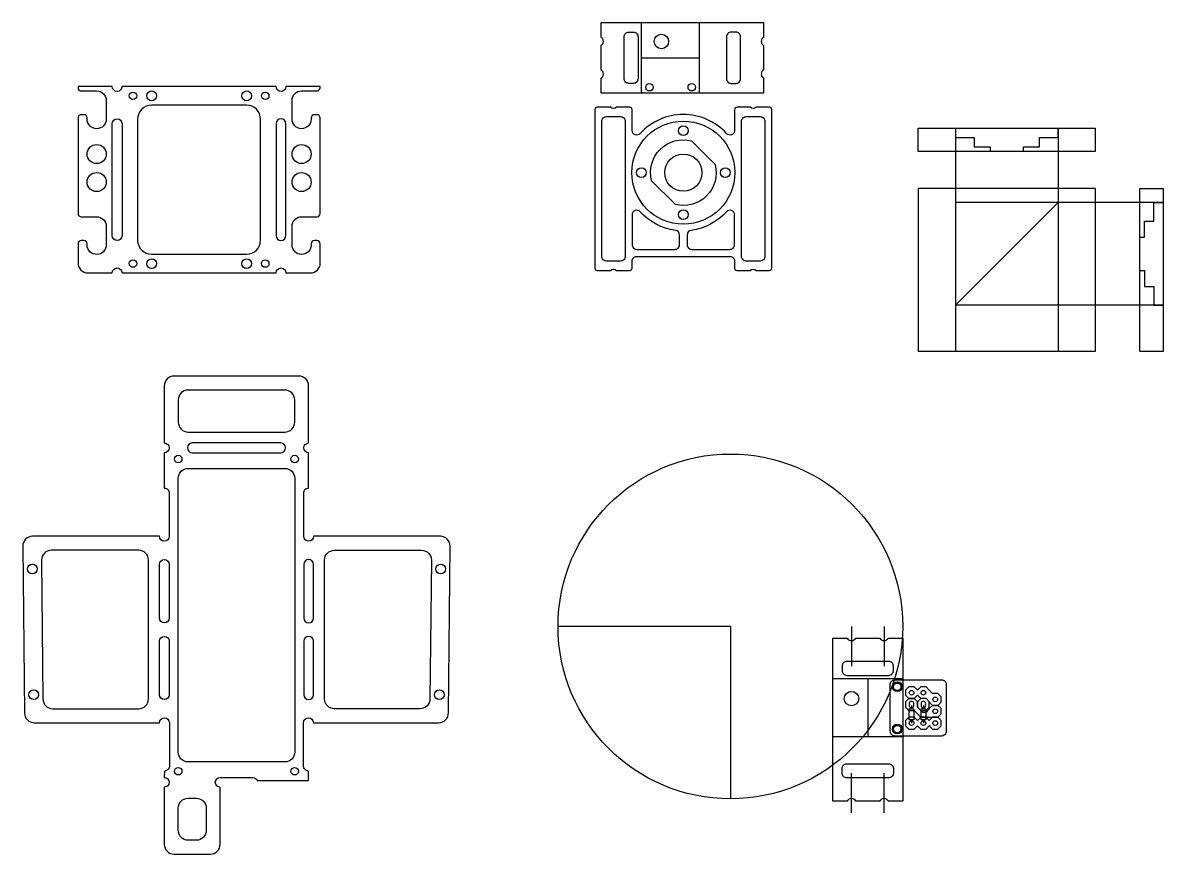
# Model space of a CAD drawing. Header units: inches. Extents: x 0 to 523, y 0 to 221.
# Drawn here: x 277.7 to 522.5, y 6.2 to 184.7 of the extents above; entities that cross this region are included whole.
import ezdxf

# ---------------------------------------------------------------- set-up
doc = ezdxf.new("R2010")
doc.units = ezdxf.units.IN
doc.header["$MEASUREMENT"] = 0
for name, color, linetype in [('B_CASE_LOWER', 82, 'Continuous'), ('B_CASE_UPPER', 3, 'Continuous'), ('Circuit', 30, 'Continuous'), ('PART', 3, 'Continuous'), ('Parts', 3, 'Continuous')]:
    doc.layers.add(name, color=color, linetype=linetype)

# ---------------------------------------------------------------- blocks, each defined once
blk = doc.blocks.new('*U7')
at = {"layer": 'PART'}
for points in [[(11, -15.5), (11, -17, 0.414214), (11.5, -17.5), (14.34, -17.5, -0.377964), (15.66, -17.5), (18.5, -17.5, 0.414214), (19, -17), (19, 17, 0.414214), (18.5, 17.5), (15.66, 17.5, -0.377964), (14.34, 17.5), (11.5, 17.5, 0.414214), (11, 17), (11, 12.54, -0.685962), (9.26, 11.87, 0.443082), (-9.26, 11.87, -0.685962), (-11, 12.54), (-11, 17, 0.414214), (-11.5, 17.5), (-14.34, 17.5, -0.377964), (-15.66, 17.5), (-18.5, 17.5, 0.414214), (-19, 17), (-19, -17, 0.414214), (-18.5, -17.5), (-15.66, -17.5, -0.377964), (-14.34, -17.5), (-11.5, -17.5, 0.414214), (-11, -17), (-11, -15.5, -0.414214), (-10, -14.5), (10, -14.5, -0.414214)], [(-17.5, 14.5, -0.414214), (-16.5, 15.5), (-13.5, 15.5, -0.414214), (-12.5, 14.5), (-12.5, -14.5, -0.414214), (-13.5, -15.5), (-16.5, -15.5, -0.414214), (-17.5, -14.5)], [(16.5, -15.5), (13.5, -15.5, -0.414214), (12.5, -14.5), (12.5, 14.5, -0.414214), (13.5, 15.5), (16.5, 15.5, -0.414214), (17.5, 14.5), (17.5, -14.5, -0.414214)], [(-1.72, -3.36), (-6.84, 1.75, -0.567043), (1.72, 10.31), (6.84, 5.19, -0.567043)], [(-9.26, -4.92, 0.685962), (-11, -5.6), (-11, -12, 0.414214), (-10, -13), (-1.8, -13, 0.414214), (-0.8, -12), (-0.8, -9.91, 0.375565), (-1.67, -8.91, -0.176922)], [(11, -12), (11, -5.6, 0.685962), (9.26, -4.92, -0.176922), (1.67, -8.91, 0.375565), (0.8, -9.91), (0.8, -12, 0.414214), (1.8, -13), (10, -13, 0.414214)]]:
    blk.add_lwpolyline(points, format="xyb", close=True, dxfattribs=at)
for centre, radius in [((0, 3.47), 11.05), ((0, 12.47), 1.05), ((0, 3.47), 4), ((-9, 3.47), 1.05), ((9, 3.47), 1.05), ((0, -5.53), 1.05)]:
    blk.add_circle(centre, radius, dxfattribs=at)

msp = doc.modelspace()

# ---------------------------------------------------------------- linework, layer by layer
for p, q in [((477.94, 162.07), (477.94, 114.1)), ((499.94, 162.07), (499.94, 114.1)), ((469.94, 149.1), (469.94, 114.1)), ((507.94, 149.1), (469.94, 149.1)), ((507.94, 149.1), (507.94, 114.1)), ((522.52, 146.08), (477.94, 146.08)), ((477.94, 124.08), (499.94, 146.08)), ((522.52, 124.08), (477.94, 124.08)), ((507.94, 114.1), (469.94, 114.1)), ((429.59, 55.13), (392.59, 55.13)), ((429.59, 55.13), (429.59, 18.13))]:
    msp.add_line(p, q)
for points in [[(477.94, 162.07), (477.94, 160.07), (481.94, 160.07), (481.94, 158.07), (485.34, 158.07), (485.34, 157.07)], [(492.54, 157.07), (492.54, 158.07), (495.94, 158.07), (495.94, 160.07), (499.94, 160.07), (499.94, 162.07)], [(517.52, 138.68), (518.52, 138.68), (518.52, 142.08), (520.52, 142.08), (520.52, 146.08), (522.52, 146.08)], [(517.52, 131.48), (518.52, 131.48), (518.52, 128.08), (520.52, 128.08), (520.52, 124.08), (522.52, 124.08)]]:
    msp.add_lwpolyline(points)
msp.add_circle((429.59, 55.13), 37)
at = {"layer": 'B_CASE_LOWER'}
msp.add_lwpolyline([(325.72, 167), (305.32, 167, 0.414214), (302.32, 164), (302.32, 138, 0.414214), (305.32, 135), (325.72, 135, 0.414214), (328.72, 138), (328.72, 164, 0.414214)], format="xyb", close=True, dxfattribs=at)
for centre, radius in [((301.32, 169), 0.8), ((305.32, 169), 1.05), ((325.72, 169), 1.05), ((329.72, 169), 0.8), ((301.32, 133), 0.8), ((305.32, 133), 1.05), ((325.72, 133), 1.05), ((329.72, 133), 0.8)]:
    msp.add_circle(centre, radius, dxfattribs=at)
at = {"layer": 'B_CASE_UPPER'}
for centre in [(311.04, 91.05), (336.04, 91.05), (311.04, 24.05), (336.04, 24.05)]:
    msp.add_circle(centre, 0.8, dxfattribs=at)
at = {"layer": 'Circuit'}
for p, q in [((467.92, 35.64), (467.22, 34.94)), ((467.22, 34.94), (467.22, 33.8)), ((469.06, 35.64), (467.92, 35.64)), ((469.76, 34.94), (469.06, 35.64)), ((470.46, 35.64), (469.76, 34.94)), ((471.6, 35.64), (470.46, 35.64)), ((472.3, 34.94), (471.6, 35.64)), ((473, 35.64), (472.3, 34.94)), ((474.14, 35.64), (473, 35.64)), ((474.84, 34.94), (474.14, 35.64)), ((474.84, 33.8), (474.84, 34.94)), ((467.22, 33.8), (467.92, 33.1)), ((467.92, 33.1), (469.06, 33.1)), ((469.06, 33.1), (469.76, 33.8)), ((469.76, 33.8), (470.46, 33.1)), ((470.46, 33.1), (471.6, 33.1)), ((471.6, 33.1), (472.3, 33.8)), ((472.3, 33.86), (472.47, 33.69)), ((472.3, 33.8), (473, 33.1)), ((473, 33.1), (474.14, 33.1)), ((474.14, 33.1), (474.84, 33.8))]:
    msp.add_line(p, q, dxfattribs=at)
for points in [[(464.92, 43.68), (474.92, 43.68, -0.414214), (475.92, 42.68), (475.92, 32.6, -0.414214), (474.92, 31.6), (467.92, 31.6), (464.92, 31.6, -0.414214), (463.92, 32.6), (463.92, 42.68, -0.414214)], [(468.03, 38.37, 1.527525), (468.95, 38.37, 1.527525)], [(470.57, 38.37, 1.527525), (471.49, 38.37, 1.527525)]]:
    msp.add_lwpolyline(points, format="xyb", close=True, dxfattribs=at)
for points in [[(472.3, 38.94), (473, 38.18), (474.14, 38.18), (474.84, 38.88), (474.84, 40.02), (474.14, 40.72), (473, 40.72), (472.3, 41.42), (472.3, 41.48), (471.6, 42.18), (470.46, 42.18), (469.76, 41.48), (469.06, 42.18), (467.92, 42.18), (467.22, 41.48), (467.22, 40.34), (467.92, 39.64), (469.06, 39.64), (469.76, 40.34), (470.46, 39.64)], [(470.47, 37.1), (471.6, 37.1), (472.3, 37.8), (472.3, 38.94), (471.6, 39.64), (470.46, 39.64), (469.76, 38.94), (469.76, 37.81)]]:
    msp.add_lwpolyline(points, dxfattribs=at)
msp.add_lwpolyline([(469.05, 37.1), (470.51, 35.64), (474.14, 35.64), (474.84, 36.34), (474.84, 37.48), (474.14, 38.18), (473, 38.18), (472.3, 37.48), (472.3, 37.34), (471.6, 36.64), (470.93, 36.64), (469.76, 37.81), (469.76, 38.94), (469.06, 39.64), (467.92, 39.64), (467.22, 38.94), (467.22, 37.8), (467.92, 37.1)], close=True, dxfattribs=at)
for centre, radius in [((465.42, 42.18), 1.05), ((468.49, 40.91), 0.5), ((471.03, 40.91), 0.5), ((473.57, 39.45), 0.5), ((473.57, 36.91), 0.5), ((468.49, 34.37), 0.5), ((471.03, 34.37), 0.5), ((473.57, 34.37), 0.5), ((465.42, 33.1), 1.05)]:
    msp.add_circle(centre, radius, dxfattribs=at)
at = {"layer": 'PART'}
for p, q in [((401.77, 184.67), (401.77, 181.59)), ((436.77, 184.67), (401.77, 184.67)), ((410.51, 169.67), (410.51, 184.67)), ((422.99, 169.67), (422.99, 184.67)), ((436.77, 181.59), (436.77, 184.67)), ((401.77, 179.74), (401.77, 174.59)), ((436.77, 174.59), (436.77, 179.74)), ((410.51, 177.17), (422.99, 177.17)), ((401.77, 172.74), (401.77, 169.67)), ((436.77, 169.67), (436.77, 172.74)), ((401.77, 169.67), (436.77, 169.67)), ((410.71, 169.67), (410.51, 169.67))]:
    msp.add_line(p, q, dxfattribs=at)
for points in [[(408.77, 182.67, -0.414214), (409.77, 181.67), (409.77, 172.67, -0.414214), (408.77, 171.67), (407.77, 171.67, -0.414214), (406.77, 172.67), (406.77, 181.67, -0.414214), (407.77, 182.67)], [(429.77, 182.67, 0.414214), (428.77, 181.67), (428.77, 172.67, 0.414214), (429.77, 171.67), (430.77, 171.67, 0.414214), (431.77, 172.67), (431.77, 181.67, 0.414214), (430.77, 182.67)]]:
    msp.add_lwpolyline(points, format="xyb", close=True, dxfattribs=at)
for centre, radius in [((414.77, 180.67), 1.55), ((412.21, 170.84), 0.8), ((421.29, 170.84), 0.8)]:
    msp.add_circle(centre, radius, dxfattribs=at)
for centre, start, end in [((401.27, 180.67), 298.4369, 61.5631), ((437.27, 180.67), 118.4369, 241.5631), ((401.27, 173.67), 298.4369, 61.5631), ((437.27, 173.67), 118.4369, 241.5631)]:
    msp.add_arc(centre, 1.05, start, end, dxfattribs=at)
at = {"layer": 'Parts'}
for p, q in [((469.94, 157.07), (469.94, 162.07)), ((469.94, 162.07), (507.94, 162.07)), ((507.94, 162.07), (507.94, 157.07)), ((507.94, 157.07), (469.94, 157.07)), ((517.52, 149.1), (522.52, 149.1)), ((517.52, 114.1), (517.52, 149.1)), ((522.52, 149.1), (522.52, 114.1)), ((522.52, 114.1), (517.52, 114.1)), ((455.59, 55.13), (455.59, 46.63)), ((462.59, 55.13), (462.59, 46.63)), ((451.59, 52.63), (454.67, 52.63)), ((451.59, 17.63), (451.59, 52.63)), ((456.52, 52.63), (461.67, 52.63)), ((463.52, 52.63), (466.59, 52.63)), ((466.59, 52.63), (466.59, 17.63)), ((466.59, 43.88), (451.59, 43.88)), ((459.09, 43.88), (459.09, 31.4)), ((466.59, 43.68), (466.59, 43.88)), ((468.49, 38.17), (468.49, 37.47)), ((471.03, 38.17), (471.03, 37.47)), ((468.49, 35.07), (468.49, 34.37)), ((471.03, 35.07), (471.03, 34.37)), ((466.59, 31.4), (451.59, 31.4)), ((455.59, 15.13), (455.59, 23.63)), ((462.59, 15.13), (462.59, 23.63)), ((454.67, 17.63), (451.59, 17.63)), ((461.67, 17.63), (456.52, 17.63)), ((466.59, 17.63), (463.52, 17.63))]:
    msp.add_line(p, q, dxfattribs=at)
for points in [[(298.97, 171, -1), (296.87, 171), (289.52, 171), (289.52, 170.75, 0.414214), (290.22, 170.05), (293.52, 170.05, -0.414242), (295.57, 168), (295.57, 164, -1), (291.47, 164), (291.47, 164.25, 0.414214), (290.77, 164.95), (290.22, 164.95, 0.414214), (289.52, 164.25), (289.52, 143.75, 0.414214), (290.22, 143.05), (293.52, 143.05, -0.414242), (295.57, 141), (295.57, 137, -1), (291.47, 137), (291.47, 137.25, 0.414214), (290.77, 137.95), (290.22, 137.95, 0.414214), (289.52, 137.25), (289.52, 133.1, 0.414214), (291.62, 131), (296.87, 131, -1), (298.97, 131), (332.07, 131, -1), (334.17, 131), (339.42, 131, 0.414214), (341.52, 133.1), (341.52, 137.25, 0.414214), (340.82, 137.95), (340.27, 137.95, 0.414214), (339.57, 137.25), (339.57, 137, -1), (335.47, 137), (335.47, 141, -0.414242), (337.52, 143.05), (340.82, 143.05, 0.414214), (341.52, 143.75), (341.52, 164.25, 0.414214), (340.82, 164.95), (340.27, 164.95, 0.414214), (339.57, 164.25), (339.57, 164, -1), (335.47, 164), (335.47, 168, -0.414242), (337.52, 170.05), (340.82, 170.05, 0.414214), (341.52, 170.75), (341.52, 171), (334.17, 171, -1), (332.07, 171)], [(298.97, 163), (298.97, 139, -1), (296.87, 139), (296.87, 163, -1)], [(332.07, 163), (332.07, 139, 1), (334.17, 139), (334.17, 163, 1)], [(336.04, 98.95), (336.04, 103.75, 0.414214), (333.94, 105.85), (313.14, 105.85, 0.414214), (311.04, 103.75), (311.04, 98.95, 0.414214), (313.14, 96.85), (333.94, 96.85, 0.414214)], [(333.04, 94.5), (314.04, 94.5, 1), (314.04, 92.4), (333.04, 92.4, 1)], [(311.04, 28.15), (311.04, 86.95, -0.414214), (313.14, 89.05), (333.94, 89.05, -0.414214), (336.04, 86.95), (336.04, 28.15, -0.414214), (333.94, 26.05), (313.14, 26.05, -0.414214)], [(304.64, 39.57), (304.64, 69.37, 0.414214), (302.54, 71.47), (283.79, 71.47, 0.417145), (281.69, 69.35), (281.99, 39.55, 0.411288), (284.09, 37.47), (302.54, 37.47, 0.414214)], [(342.44, 39.57), (342.44, 69.37, -0.414214), (344.54, 71.47), (363.29, 71.47, -0.417145), (365.39, 69.35), (365.09, 39.55, -0.411288), (362.99, 37.47), (344.54, 37.47, -0.414214)], [(309.09, 68.42), (309.09, 56.95, -1), (306.99, 56.95), (306.99, 68.42, -1)], [(337.99, 68.42), (337.99, 56.95, 1), (340.09, 56.95), (340.09, 68.42, 1)], [(309.09, 51.95), (309.09, 40.48, -1), (306.99, 40.48), (306.99, 51.95, -1)], [(337.99, 51.95), (337.99, 40.48, 1), (340.09, 40.48), (340.09, 51.95, 1)], [(453.59, 45.63, 0.414214), (454.59, 44.63), (463.59, 44.63, 0.414214), (464.59, 45.63), (464.59, 46.63, 0.414214), (463.59, 47.63), (454.59, 47.63, 0.414214), (453.59, 46.63)], [(453.59, 24.63, -0.414214), (454.59, 25.63), (463.59, 25.63, -0.414214), (464.59, 24.63), (464.59, 23.63, -0.414214), (463.59, 22.63), (454.59, 22.63, -0.414214), (453.59, 23.63)], [(317.04, 16.15), (317.04, 11.35, -0.414214), (314.94, 9.25), (313.14, 9.25, -0.414214), (311.04, 11.35), (311.04, 16.15, -0.414214), (313.14, 18.25), (314.94, 18.25, -0.414214)]]:
    msp.add_lwpolyline(points, format="xyb", close=True, dxfattribs=at)
msp.add_lwpolyline([(339.04, 22.04), (339.04, 24.09, -0.416162), (337.94, 25.19), (337.95, 34.48, -1), (340.05, 34.48), (340.09, 34.47), (366.96, 34.47, 0.411288), (369.06, 36.55), (369.42, 72.35, 0.417145), (367.32, 74.47), (340.09, 74.47, -1), (337.99, 74.47), (337.99, 83.76, -0.414214), (339.04, 84.81), (339.04, 92.4, -1), (339.04, 94.5), (339.04, 106.75, 0.414214), (336.94, 108.85), (310.14, 108.85, 0.414214), (308.04, 106.75), (308.04, 94.5, -1), (308.04, 92.4), (308.04, 84.81, -0.414214), (309.09, 83.76), (309.09, 74.47, -1), (306.99, 74.47), (279.76, 74.47, 0.417145), (277.66, 72.35), (278.02, 36.55, 0.411288), (280.12, 34.47), (306.99, 34.47), (307.03, 34.48, -1), (309.13, 34.48), (309.15, 25.19, -0.416162), (308.05, 24.09), (308.04, 22.7, -0.999074), (308.04, 20.6), (308.04, 8.35, 0.414214), (310.14, 6.25), (317.94, 6.25, 0.414214), (320.04, 8.35), (320.04, 20.6, -1), (320.04, 22.7), (327.04, 22.7, -0.303858), (328.01, 22.05), (339.04, 22.05)], format="xyb", dxfattribs=at)
for points in [[(467.99, 35.07), (467.99, 37.47), (468.99, 37.47), (468.99, 35.07)], [(470.53, 35.07), (470.53, 37.47), (471.53, 37.47), (471.53, 35.07)]]:
    msp.add_lwpolyline(points, close=True, dxfattribs=at)
for centre, radius in [((293.52, 156.5), 2.05), ((337.52, 156.5), 2.05), ((293.52, 150.5), 2.05), ((337.52, 150.5), 2.05), ((279.71, 67.47), 1.05), ((367.37, 67.47), 1.05), ((465.42, 42.18), 0.8), ((279.98, 40.47), 1.05), ((367.1, 40.47), 1.05), ((455.59, 39.63), 1.55), ((465.42, 33.1), 0.8)]:
    msp.add_circle(centre, radius, dxfattribs=at)
for centre, start, end in [((455.59, 53.13), 208.4369, 331.5631), ((462.59, 53.13), 208.4369, 331.5631), ((455.59, 17.13), 28.4369, 151.5631), ((462.59, 17.13), 28.4369, 151.5631)]:
    msp.add_arc(centre, 1.05, start, end, dxfattribs=at)

# ---------------------------------------------------------------- block references
at = {"color": 0, "linetype": 'ByBlock'}
msp.add_blockref('*U7', (419.49, 149.04), dxfattribs=at)

doc.saveas('drawing.dxf')
